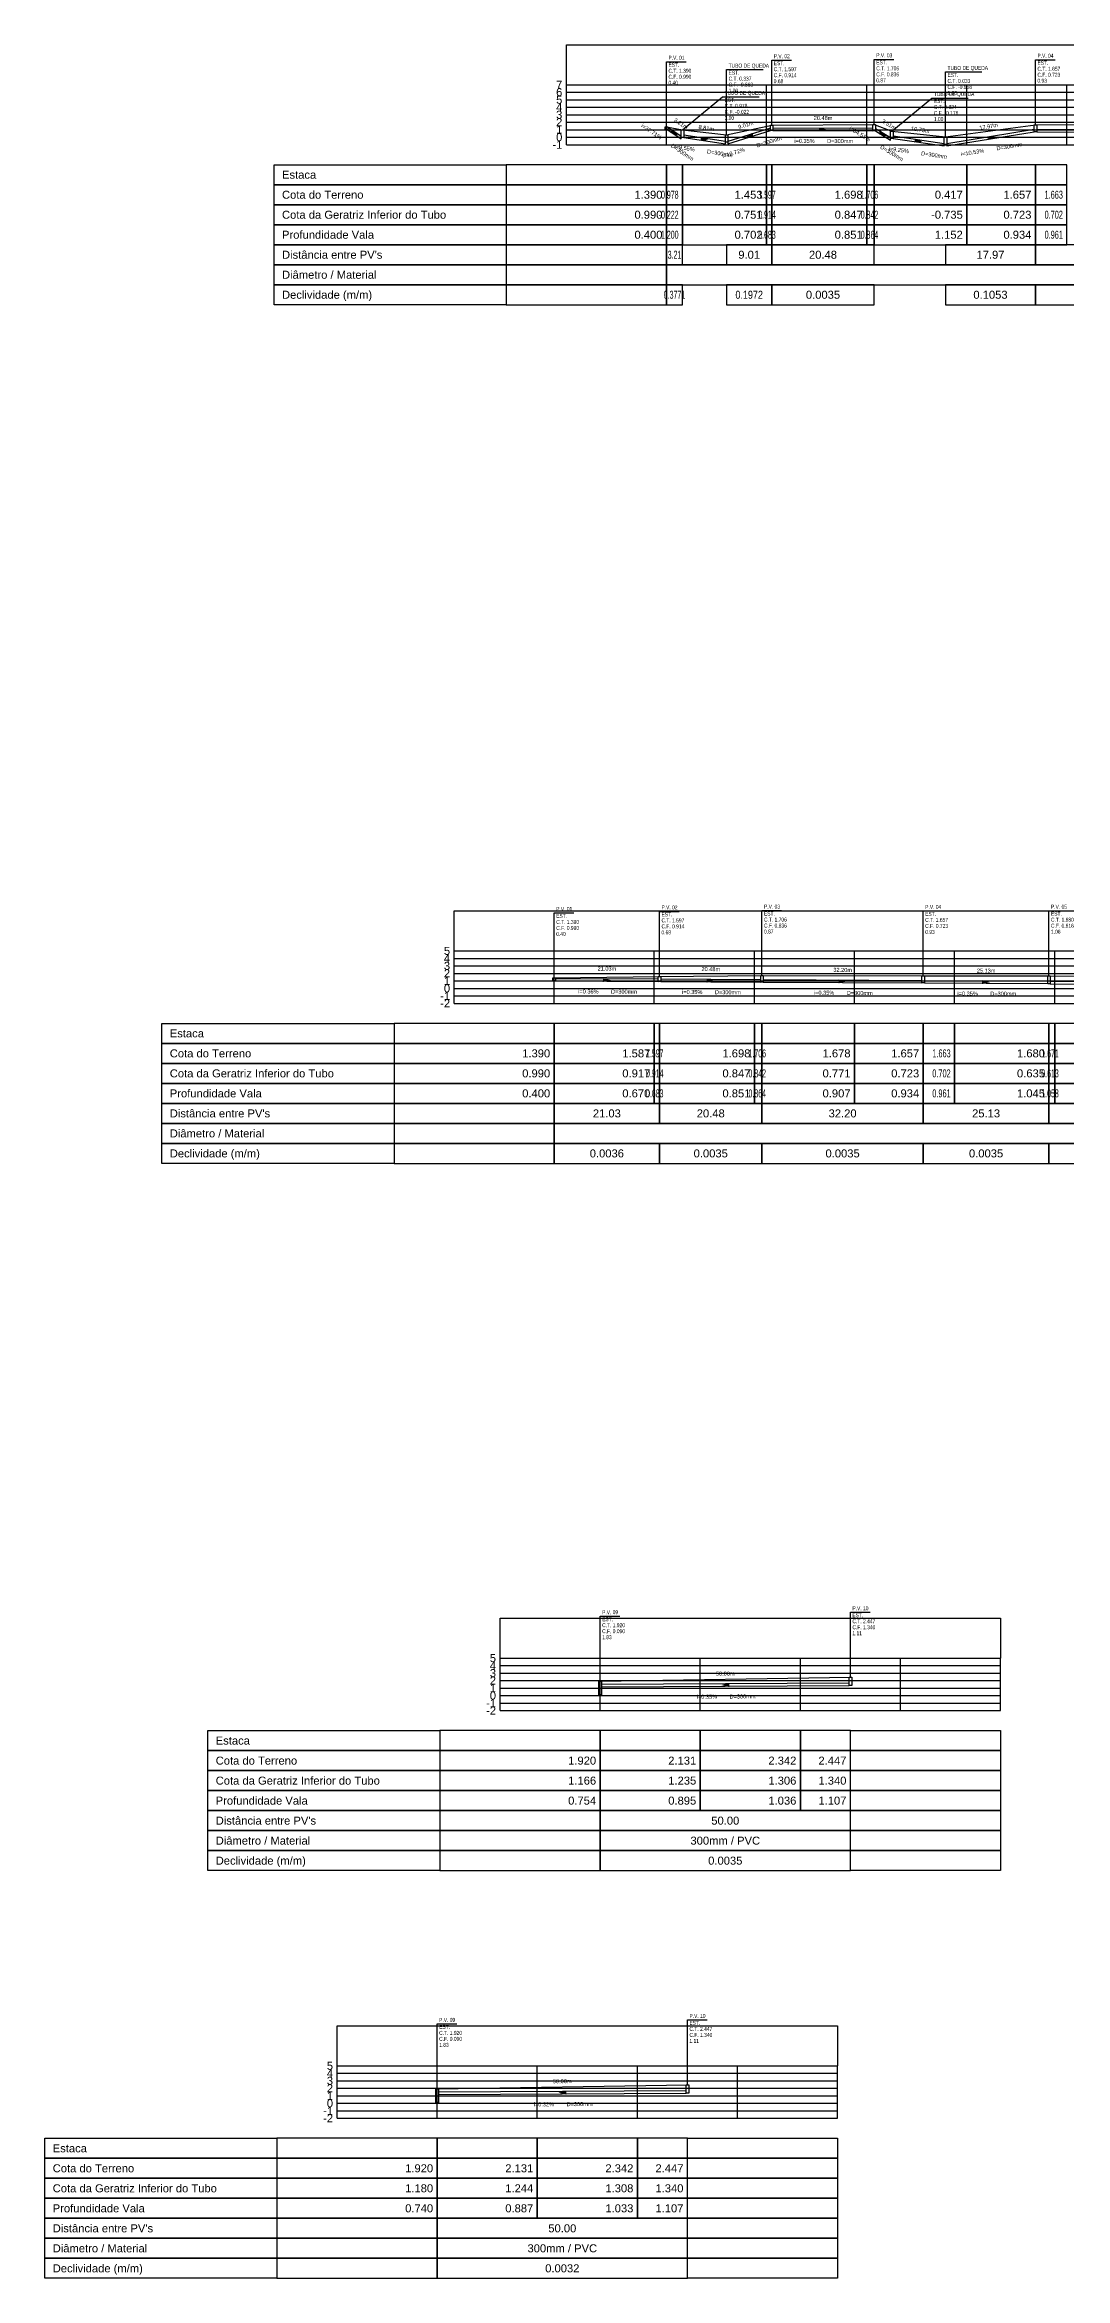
# Model space of a CAD drawing. Extents: x -160 to 364724, y -100 to 7353297.
# Drawn here: x 360104 to 360307.9, y 7351086.1 to 7351532.7 of the extents above; entities that cross this region are included whole.
import ezdxf
from ezdxf.enums import TextEntityAlignment as Align

# ---------------------------------------------------------------- set-up
doc = ezdxf.new("R2010")
doc.units = 0
doc.header["$LTSCALE"] = 5
for name, color, linetype in [('PS_IND_COMPRIMENTO', 7, 'Continuous'), ('PS_IND_DIAMETRO', 7, 'Continuous'), ('PS_IND_FLUXO', 3, 'Continuous'), ('PS_IND_INCLINACAO', 7, 'Continuous'), ('PS_PERFIL_CAIXAS', 7, 'Continuous'), ('PS_PERFIL_COTA_LIN', 7, 'Continuous'), ('PS_PERFIL_COTA_TXT', 5, 'Continuous'), ('PS_PERFIL_GRADE', 8, 'Continuous'), ('PS_PERFIL_TERRENO', 3, 'Continuous'), ('PS_PERFIL_TUBO', 7, 'Continuous'), ('PS_PONTOS_IDENTIFICACAO_LIN', 7, 'Continuous'), ('PS_PONTOS_IDENTIFICACAO_TXT', 7, 'Continuous')]:
    doc.layers.add(name, color=color, linetype=linetype)
doc.styles.get("Standard").update_dxf_attribs({"font": 'arial.ttf'})

# ---------------------------------------------------------------- blocks, each defined once
blk = doc.blocks.new('*U255')
at = {"layer": 'PS_PERFIL_GRADE', "linetype": 'Continuous'}
for p, q in [((0, 0), (0, 12)), ((0, 12), (340, 12)), ((0, 10.5), (340, 10.5)), ((0, 9), (340, 9)), ((20, 0), (20, 12)), ((40, 0), (40, 12)), ((60, 0), (60, 12)), ((80, 0), (80, 12)), ((100, 0), (100, 12)), ((120, 0), (120, 12)), ((140, 0), (140, 12)), ((160, 0), (160, 12)), ((180, 0), (180, 12)), ((200, 0), (200, 12)), ((220, 0), (220, 12)), ((240, 0), (240, 12)), ((260, 0), (260, 12)), ((280, 0), (280, 12)), ((300, 0), (300, 12)), ((320, 0), (320, 12)), ((340, 0), (340, 12)), ((0, 7.5), (340, 7.5)), ((0, 6), (340, 6)), ((0, 4.5), (340, 4.5)), ((0, 3), (340, 3)), ((0, 1.5), (340, 1.5)), ((0, 0), (340, 0))]:
    blk.add_line(p, q, dxfattribs=at)
blk.add_lwpolyline([(0, 12), (0, 20), (340, 20), (340, 12)], dxfattribs=at)
at = {"layer": 'PS_PERFIL_GRADE'}
for s, p in [('5', (-0.8, 9)), ('7', (-0.8, 12)), ('6', (-0.8, 10.5)), ('4', (-0.8, 7.5)), ('3', (-0.8, 6)), ('2', (-0.8, 4.5)), ('-1', (-0.8, 0)), ('0', (-0.8, 1.5)), ('1', (-0.8, 3))]:
    blk.add_text(s, height=1.6, dxfattribs=at).set_placement(p, align=Align.MIDDLE_RIGHT)
blk = doc.blocks.new('*U256')
at = {"layer": 'PS_PERFIL_GRADE', "linetype": 'Continuous'}
for p, q in [((0, 0), (0, 10.5)), ((0, 10.5), (760, 10.5)), ((0, 9), (760, 9)), ((20, 0), (20, 10.5)), ((40, 0), (40, 10.5)), ((60, 0), (60, 10.5)), ((80, 0), (80, 10.5)), ((100, 0), (100, 10.5)), ((120, 0), (120, 10.5)), ((0, 7.5), (760, 7.5)), ((0, 6), (760, 6)), ((0, 4.5), (760, 4.5)), ((0, 3), (760, 3)), ((0, 1.5), (760, 1.5)), ((0, 0), (760, 0))]:
    blk.add_line(p, q, dxfattribs=at)
blk.add_lwpolyline([(0, 10.5), (0, 18.5), (760, 18.5), (760, 10.5)], dxfattribs=at)
at = {"layer": 'PS_PERFIL_GRADE'}
for s, p in [('4', (-0.8, 9)), ('5', (-0.8, 10.5)), ('3', (-0.8, 7.5)), ('2', (-0.8, 6)), ('1', (-0.8, 4.5)), ('-1', (-0.8, 1.5)), ('-2', (-0.8, 0)), ('0', (-0.8, 3))]:
    blk.add_text(s, height=1.6, dxfattribs=at).set_placement(p, align=Align.MIDDLE_RIGHT)
blk = doc.blocks.new('*U257')
at = {"layer": 'PS_PERFIL_GRADE', "linetype": 'Continuous'}
for p, q in [((0, 0), (0, 10.5)), ((0, 10.5), (100, 10.5)), ((0, 9), (100, 9)), ((20, 0), (20, 10.5)), ((40, 0), (40, 10.5)), ((60, 0), (60, 10.5)), ((80, 0), (80, 10.5)), ((100, 0), (100, 10.5)), ((0, 7.5), (100, 7.5)), ((0, 6), (100, 6)), ((0, 4.5), (100, 4.5)), ((0, 3), (100, 3)), ((0, 1.5), (100, 1.5)), ((0, 0), (100, 0))]:
    blk.add_line(p, q, dxfattribs=at)
blk.add_lwpolyline([(0, 10.5), (0, 18.5), (100, 18.5), (100, 10.5)], dxfattribs=at)
at = {"layer": 'PS_PERFIL_GRADE'}
for s, p in [('4', (-0.8, 9)), ('5', (-0.8, 10.5)), ('3', (-0.8, 7.5)), ('2', (-0.8, 6)), ('1', (-0.8, 4.5)), ('-1', (-0.8, 1.5)), ('-2', (-0.8, 0)), ('0', (-0.8, 3))]:
    blk.add_text(s, height=1.6, dxfattribs=at).set_placement(p, align=Align.MIDDLE_RIGHT)
blk = doc.blocks.new('*U258')
at = {"layer": 'PS_PERFIL_GRADE', "linetype": 'Continuous'}
for p, q in [((0, 0), (0, 10.5)), ((0, 10.5), (100, 10.5)), ((0, 9), (100, 9)), ((20, 0), (20, 10.5)), ((40, 0), (40, 10.5)), ((60, 0), (60, 10.5)), ((80, 0), (80, 10.5)), ((100, 0), (100, 10.5)), ((0, 7.5), (100, 7.5)), ((0, 6), (100, 6)), ((0, 4.5), (100, 4.5)), ((0, 3), (100, 3)), ((0, 1.5), (100, 1.5)), ((0, 0), (100, 0))]:
    blk.add_line(p, q, dxfattribs=at)
blk.add_lwpolyline([(0, 10.5), (0, 18.5), (100, 18.5), (100, 10.5)], dxfattribs=at)
at = {"layer": 'PS_PERFIL_GRADE'}
for s, p in [('4', (-0.8, 9)), ('5', (-0.8, 10.5)), ('3', (-0.8, 7.5)), ('2', (-0.8, 6)), ('1', (-0.8, 4.5)), ('-1', (-0.8, 1.5)), ('-2', (-0.8, 0)), ('0', (-0.8, 3))]:
    blk.add_text(s, height=1.6, dxfattribs=at).set_placement(p, align=Align.MIDDLE_RIGHT)

msp = doc.modelspace()

# ---------------------------------------------------------------- linework, layer by layer
at = {"layer": 'PS_IND_FLUXO'}
for points in [[(360229.181, 7351515.446, 0.8, 0, 0), (360230.51, 7351514.555, 0, 0, 0)], [(360245.528, 7351514.702, 0.8, 0, 0), (360244.001, 7351514.224, 0, 0, 0)], [(360258.709, 7351515.746, 0.8, 0, 0), (360260.309, 7351515.737, 0, 0, 0)], [(360270.819, 7351515.183, 0.8, 0, 0), (360272.188, 7351514.356, 0, 0, 0)], [(360235.065, 7351513.881, 0.8, 0, 0), (360236.647, 7351513.641, 0, 0, 0)], [(360277.831, 7351513.532, 0.8, 0, 0), (360279.415, 7351513.302, 0, 0, 0)], [(360293.759, 7351514.219, 0.8, 0, 0), (360292.18, 7351513.962, 0, 0, 0)], [(360215.53, 7351345.676, 0.8, 0, 0), (360217.13, 7351345.667, 0, 0, 0)], [(360236.285, 7351345.565, 0.8, 0, 0), (360237.885, 7351345.557, 0, 0, 0)], [(360262.626, 7351345.418, 0.8, 0, 0), (360264.226, 7351345.409, 0, 0, 0)], [(360291.293, 7351345.267, 0.8, 0, 0), (360292.893, 7351345.258, 0, 0, 0)], [(360240.791, 7351204.722, 0.8, 0, 0), (360239.191, 7351204.713, 0, 0, 0)], [(360208.232, 7351123.22, 0.8, 0, 0), (360206.632, 7351123.212, 0, 0, 0)]]:
    msp.add_lwpolyline(points, format="xyseb", dxfattribs=at)
at = {"layer": 'PS_PERFIL_CAIXAS', "linetype": 'Continuous'}
for points in [[(360227.988, 7351516.285), (360228.488, 7351516.285), (360228.488, 7351515.685), (360227.988, 7351515.685)], [(360231.203, 7351515.667), (360231.703, 7351515.667), (360231.703, 7351514.167), (360231.203, 7351514.167)], [(360249.019, 7351516.595), (360249.519, 7351516.595), (360249.519, 7351515.571), (360249.019, 7351515.571)], [(360269.498, 7351516.759), (360269.998, 7351516.759), (360269.998, 7351515.454), (360269.498, 7351515.454)], [(360273.009, 7351515.436), (360273.509, 7351515.436), (360273.509, 7351513.936), (360273.009, 7351513.936)], [(360301.702, 7351516.685), (360302.202, 7351516.685), (360302.202, 7351515.285), (360301.702, 7351515.285)], [(360240.01, 7351514.705), (360240.51, 7351514.705), (360240.51, 7351513.205), (360240.01, 7351513.205)], [(360283.737, 7351514.248), (360284.237, 7351514.248), (360284.237, 7351512.748), (360283.737, 7351512.748)], [(360205.565, 7351346.104), (360206.065, 7351346.104), (360206.065, 7351345.504), (360205.565, 7351345.504)], [(360226.595, 7351346.414), (360227.095, 7351346.414), (360227.095, 7351345.39), (360226.595, 7351345.39)], [(360247.074, 7351346.578), (360247.574, 7351346.578), (360247.574, 7351345.273), (360247.074, 7351345.273)], [(360279.278, 7351346.504), (360279.778, 7351346.504), (360279.778, 7351345.104), (360279.278, 7351345.104)], [(360304.407, 7351346.539), (360304.907, 7351346.539), (360304.907, 7351344.943), (360304.407, 7351344.943)], [(360214.741, 7351205.493), (360215.241, 7351205.493), (360215.241, 7351202.748), (360214.741, 7351202.748)], [(360264.741, 7351206.284), (360265.241, 7351206.284), (360265.241, 7351204.623), (360264.741, 7351204.623)], [(360182.182, 7351123.981), (360182.682, 7351123.981), (360182.682, 7351121.236), (360182.182, 7351121.236)], [(360232.182, 7351124.772), (360232.682, 7351124.772), (360232.682, 7351123.111), (360232.182, 7351123.111)]]:
    msp.add_lwpolyline(points, close=True, dxfattribs=at)
at = {"layer": 'PS_PERFIL_COTA_LIN', "linetype": 'Continuous'}
for points in [[(360196.238, 7351508.7), (360196.238, 7351504.7), (360149.838, 7351504.7), (360149.838, 7351508.7)], [(360196.238, 7351508.7), (360196.238, 7351504.7), (360228.238, 7351504.7), (360228.238, 7351508.7)], [(360228.238, 7351508.7), (360228.238, 7351504.7), (360231.453, 7351504.7), (360231.453, 7351508.7)], [(360231.453, 7351508.7), (360231.453, 7351504.7), (360248.238, 7351504.7), (360248.238, 7351508.7)], [(360248.238, 7351508.7), (360248.238, 7351504.7), (360249.269, 7351504.7), (360249.269, 7351508.7)], [(360249.269, 7351508.7), (360249.269, 7351504.7), (360268.238, 7351504.7), (360268.238, 7351508.7)], [(360268.238, 7351508.7), (360268.238, 7351504.7), (360269.748, 7351504.7), (360269.748, 7351508.7)], [(360269.748, 7351508.7), (360269.748, 7351504.7), (360288.238, 7351504.7), (360288.238, 7351508.7)], [(360288.238, 7351508.7), (360288.238, 7351504.7), (360301.952, 7351504.7), (360301.952, 7351508.7)], [(360301.952, 7351508.7), (360301.952, 7351504.7), (360308.238, 7351504.7), (360308.238, 7351508.7)], [(360196.238, 7351504.7), (360196.238, 7351500.7), (360149.838, 7351500.7), (360149.838, 7351504.7)], [(360196.238, 7351504.7), (360196.238, 7351500.7), (360228.238, 7351500.7), (360228.238, 7351504.7)], [(360228.238, 7351504.7), (360228.238, 7351500.7), (360231.453, 7351500.7), (360231.453, 7351504.7)], [(360231.453, 7351504.7), (360231.453, 7351500.7), (360248.238, 7351500.7), (360248.238, 7351504.7)], [(360248.238, 7351504.7), (360248.238, 7351500.7), (360249.269, 7351500.7), (360249.269, 7351504.7)], [(360249.269, 7351504.7), (360249.269, 7351500.7), (360268.238, 7351500.7), (360268.238, 7351504.7)], [(360268.238, 7351504.7), (360268.238, 7351500.7), (360269.748, 7351500.7), (360269.748, 7351504.7)], [(360269.748, 7351504.7), (360269.748, 7351500.7), (360288.238, 7351500.7), (360288.238, 7351504.7)], [(360288.238, 7351504.7), (360288.238, 7351500.7), (360301.952, 7351500.7), (360301.952, 7351504.7)], [(360301.952, 7351504.7), (360301.952, 7351500.7), (360308.238, 7351500.7), (360308.238, 7351504.7)], [(360196.238, 7351500.7), (360196.238, 7351496.7), (360149.838, 7351496.7), (360149.838, 7351500.7)], [(360196.238, 7351500.7), (360196.238, 7351496.7), (360228.238, 7351496.7), (360228.238, 7351500.7)], [(360228.238, 7351500.7), (360228.238, 7351496.7), (360231.453, 7351496.7), (360231.453, 7351500.7)], [(360231.453, 7351500.7), (360231.453, 7351496.7), (360248.238, 7351496.7), (360248.238, 7351500.7)], [(360248.238, 7351500.7), (360248.238, 7351496.7), (360249.269, 7351496.7), (360249.269, 7351500.7)], [(360249.269, 7351500.7), (360249.269, 7351496.7), (360268.238, 7351496.7), (360268.238, 7351500.7)], [(360268.238, 7351500.7), (360268.238, 7351496.7), (360269.748, 7351496.7), (360269.748, 7351500.7)], [(360269.748, 7351500.7), (360269.748, 7351496.7), (360288.238, 7351496.7), (360288.238, 7351500.7)], [(360288.238, 7351500.7), (360288.238, 7351496.7), (360301.952, 7351496.7), (360301.952, 7351500.7)], [(360301.952, 7351500.7), (360301.952, 7351496.7), (360308.238, 7351496.7), (360308.238, 7351500.7)], [(360196.238, 7351496.7), (360196.238, 7351492.7), (360149.838, 7351492.7), (360149.838, 7351496.7)], [(360196.238, 7351492.7), (360196.238, 7351488.7), (360149.838, 7351488.7), (360149.838, 7351492.7)], [(360196.238, 7351496.7), (360196.238, 7351492.7), (360228.238, 7351492.7), (360228.238, 7351496.7)], [(360196.238, 7351492.7), (360196.238, 7351488.7), (360228.238, 7351488.7), (360228.238, 7351492.7)], [(360228.238, 7351496.7), (360228.238, 7351492.7), (360231.453, 7351492.7), (360231.453, 7351496.7)], [(360228.238, 7351492.7), (360228.238, 7351488.7), (360231.453, 7351488.7), (360231.453, 7351492.7)], [(360231.453, 7351496.7), (360231.453, 7351492.7), (360248.238, 7351492.7), (360248.238, 7351496.7)], [(360240.26, 7351492.7), (360240.26, 7351488.7), (360249.269, 7351488.7), (360249.269, 7351492.7)], [(360248.238, 7351496.7), (360248.238, 7351492.7), (360249.269, 7351492.7), (360249.269, 7351496.7)], [(360249.269, 7351496.7), (360249.269, 7351492.7), (360268.238, 7351492.7), (360268.238, 7351496.7)], [(360249.269, 7351492.7), (360249.269, 7351488.7), (360269.748, 7351488.7), (360269.748, 7351492.7)], [(360268.238, 7351496.7), (360268.238, 7351492.7), (360269.748, 7351492.7), (360269.748, 7351496.7)], [(360269.748, 7351496.7), (360269.748, 7351492.7), (360288.238, 7351492.7), (360288.238, 7351496.7)], [(360283.987, 7351492.7), (360283.987, 7351488.7), (360301.952, 7351488.7), (360301.952, 7351492.7)], [(360288.238, 7351496.7), (360288.238, 7351492.7), (360301.952, 7351492.7), (360301.952, 7351496.7)], [(360301.952, 7351496.7), (360301.952, 7351492.7), (360308.238, 7351492.7), (360308.238, 7351496.7)], [(360301.952, 7351492.7), (360301.952, 7351488.7), (360327.081, 7351488.7), (360327.081, 7351492.7)], [(360196.238, 7351488.7), (360196.238, 7351484.7), (360149.838, 7351484.7), (360149.838, 7351488.7)], [(360196.238, 7351488.7), (360196.238, 7351484.7), (360228.238, 7351484.7), (360228.238, 7351488.7)], [(360228.238, 7351488.7), (360228.238, 7351484.7), (360526.058, 7351484.7), (360526.058, 7351488.7)], [(360196.238, 7351484.7), (360196.238, 7351480.7), (360149.838, 7351480.7), (360149.838, 7351484.7)], [(360196.238, 7351484.7), (360196.238, 7351480.7), (360228.238, 7351480.7), (360228.238, 7351484.7)], [(360228.238, 7351484.7), (360228.238, 7351480.7), (360231.453, 7351480.7), (360231.453, 7351484.7)], [(360240.26, 7351484.7), (360240.26, 7351480.7), (360249.269, 7351480.7), (360249.269, 7351484.7)], [(360249.269, 7351484.7), (360249.269, 7351480.7), (360269.748, 7351480.7), (360269.748, 7351484.7)], [(360283.987, 7351484.7), (360283.987, 7351480.7), (360301.952, 7351480.7), (360301.952, 7351484.7)], [(360301.952, 7351484.7), (360301.952, 7351480.7), (360327.081, 7351480.7), (360327.081, 7351484.7)], [(360173.815, 7351337.019), (360173.815, 7351333.019), (360127.415, 7351333.019), (360127.415, 7351337.019)], [(360173.815, 7351337.019), (360173.815, 7351333.019), (360205.815, 7351333.019), (360205.815, 7351337.019)], [(360205.815, 7351337.019), (360205.815, 7351333.019), (360225.815, 7351333.019), (360225.815, 7351337.019)], [(360225.815, 7351337.019), (360225.815, 7351333.019), (360226.845, 7351333.019), (360226.845, 7351337.019)], [(360226.845, 7351337.019), (360226.845, 7351333.019), (360245.815, 7351333.019), (360245.815, 7351337.019)], [(360245.815, 7351337.019), (360245.815, 7351333.019), (360247.324, 7351333.019), (360247.324, 7351337.019)], [(360247.324, 7351337.019), (360247.324, 7351333.019), (360265.815, 7351333.019), (360265.815, 7351337.019)], [(360265.815, 7351337.019), (360265.815, 7351333.019), (360279.528, 7351333.019), (360279.528, 7351337.019)], [(360279.528, 7351337.019), (360279.528, 7351333.019), (360285.815, 7351333.019), (360285.815, 7351337.019)], [(360285.815, 7351337.019), (360285.815, 7351333.019), (360304.657, 7351333.019), (360304.657, 7351337.019)], [(360304.657, 7351337.019), (360304.657, 7351333.019), (360305.815, 7351333.019), (360305.815, 7351337.019)], [(360305.815, 7351337.019), (360305.815, 7351333.019), (360325.815, 7351333.019), (360325.815, 7351337.019)], [(360173.815, 7351333.019), (360173.815, 7351329.019), (360127.415, 7351329.019), (360127.415, 7351333.019)], [(360173.815, 7351333.019), (360173.815, 7351329.019), (360205.815, 7351329.019), (360205.815, 7351333.019)], [(360205.815, 7351333.019), (360205.815, 7351329.019), (360225.815, 7351329.019), (360225.815, 7351333.019)], [(360225.815, 7351333.019), (360225.815, 7351329.019), (360226.845, 7351329.019), (360226.845, 7351333.019)], [(360226.845, 7351333.019), (360226.845, 7351329.019), (360245.815, 7351329.019), (360245.815, 7351333.019)], [(360245.815, 7351333.019), (360245.815, 7351329.019), (360247.324, 7351329.019), (360247.324, 7351333.019)], [(360247.324, 7351333.019), (360247.324, 7351329.019), (360265.815, 7351329.019), (360265.815, 7351333.019)], [(360265.815, 7351333.019), (360265.815, 7351329.019), (360279.528, 7351329.019), (360279.528, 7351333.019)], [(360279.528, 7351333.019), (360279.528, 7351329.019), (360285.815, 7351329.019), (360285.815, 7351333.019)], [(360285.815, 7351333.019), (360285.815, 7351329.019), (360304.657, 7351329.019), (360304.657, 7351333.019)], [(360304.657, 7351333.019), (360304.657, 7351329.019), (360305.815, 7351329.019), (360305.815, 7351333.019)], [(360305.815, 7351333.019), (360305.815, 7351329.019), (360325.815, 7351329.019), (360325.815, 7351333.019)], [(360173.815, 7351329.019), (360173.815, 7351325.019), (360127.415, 7351325.019), (360127.415, 7351329.019)], [(360173.815, 7351329.019), (360173.815, 7351325.019), (360205.815, 7351325.019), (360205.815, 7351329.019)], [(360205.815, 7351329.019), (360205.815, 7351325.019), (360225.815, 7351325.019), (360225.815, 7351329.019)], [(360225.815, 7351329.019), (360225.815, 7351325.019), (360226.845, 7351325.019), (360226.845, 7351329.019)], [(360226.845, 7351329.019), (360226.845, 7351325.019), (360245.815, 7351325.019), (360245.815, 7351329.019)], [(360245.815, 7351329.019), (360245.815, 7351325.019), (360247.324, 7351325.019), (360247.324, 7351329.019)], [(360247.324, 7351329.019), (360247.324, 7351325.019), (360265.815, 7351325.019), (360265.815, 7351329.019)], [(360265.815, 7351329.019), (360265.815, 7351325.019), (360279.528, 7351325.019), (360279.528, 7351329.019)], [(360279.528, 7351329.019), (360279.528, 7351325.019), (360285.815, 7351325.019), (360285.815, 7351329.019)], [(360285.815, 7351329.019), (360285.815, 7351325.019), (360304.657, 7351325.019), (360304.657, 7351329.019)], [(360304.657, 7351329.019), (360304.657, 7351325.019), (360305.815, 7351325.019), (360305.815, 7351329.019)], [(360305.815, 7351329.019), (360305.815, 7351325.019), (360325.815, 7351325.019), (360325.815, 7351329.019)], [(360173.815, 7351325.019), (360173.815, 7351321.019), (360127.415, 7351321.019), (360127.415, 7351325.019)], [(360173.815, 7351325.019), (360173.815, 7351321.019), (360205.815, 7351321.019), (360205.815, 7351325.019)], [(360205.815, 7351325.019), (360205.815, 7351321.019), (360225.815, 7351321.019), (360225.815, 7351325.019)], [(360225.815, 7351325.019), (360225.815, 7351321.019), (360226.845, 7351321.019), (360226.845, 7351325.019)], [(360226.845, 7351325.019), (360226.845, 7351321.019), (360245.815, 7351321.019), (360245.815, 7351325.019)], [(360245.815, 7351325.019), (360245.815, 7351321.019), (360247.324, 7351321.019), (360247.324, 7351325.019)], [(360247.324, 7351325.019), (360247.324, 7351321.019), (360265.815, 7351321.019), (360265.815, 7351325.019)], [(360265.815, 7351325.019), (360265.815, 7351321.019), (360279.528, 7351321.019), (360279.528, 7351325.019)], [(360279.528, 7351325.019), (360279.528, 7351321.019), (360285.815, 7351321.019), (360285.815, 7351325.019)], [(360285.815, 7351325.019), (360285.815, 7351321.019), (360304.657, 7351321.019), (360304.657, 7351325.019)], [(360304.657, 7351325.019), (360304.657, 7351321.019), (360305.815, 7351321.019), (360305.815, 7351325.019)], [(360305.815, 7351325.019), (360305.815, 7351321.019), (360325.815, 7351321.019), (360325.815, 7351325.019)], [(360173.815, 7351321.019), (360173.815, 7351317.019), (360127.415, 7351317.019), (360127.415, 7351321.019)], [(360173.815, 7351321.019), (360173.815, 7351317.019), (360205.815, 7351317.019), (360205.815, 7351321.019)], [(360205.815, 7351321.019), (360205.815, 7351317.019), (360226.845, 7351317.019), (360226.845, 7351321.019)], [(360226.845, 7351321.019), (360226.845, 7351317.019), (360247.324, 7351317.019), (360247.324, 7351321.019)], [(360247.324, 7351321.019), (360247.324, 7351317.019), (360279.528, 7351317.019), (360279.528, 7351321.019)], [(360279.528, 7351321.019), (360279.528, 7351317.019), (360304.657, 7351317.019), (360304.657, 7351321.019)], [(360304.657, 7351321.019), (360304.657, 7351317.019), (360325.814, 7351317.019), (360325.814, 7351321.019)], [(360173.815, 7351317.019), (360173.815, 7351313.019), (360127.415, 7351313.019), (360127.415, 7351317.019)], [(360173.815, 7351317.019), (360173.815, 7351313.019), (360205.815, 7351313.019), (360205.815, 7351317.019)], [(360205.815, 7351317.019), (360205.815, 7351313.019), (360920.823, 7351313.019), (360920.823, 7351317.019)], [(360173.815, 7351313.019), (360173.815, 7351309.019), (360127.415, 7351309.019), (360127.415, 7351313.019)], [(360173.815, 7351313.019), (360173.815, 7351309.019), (360205.815, 7351309.019), (360205.815, 7351313.019)], [(360205.815, 7351313.019), (360205.815, 7351309.019), (360226.845, 7351309.019), (360226.845, 7351313.019)], [(360226.845, 7351313.019), (360226.845, 7351309.019), (360247.324, 7351309.019), (360247.324, 7351313.019)], [(360247.324, 7351313.019), (360247.324, 7351309.019), (360279.528, 7351309.019), (360279.528, 7351313.019)], [(360279.528, 7351313.019), (360279.528, 7351309.019), (360304.657, 7351309.019), (360304.657, 7351313.019)], [(360304.657, 7351313.019), (360304.657, 7351309.019), (360325.814, 7351309.019), (360325.814, 7351313.019)], [(360182.991, 7351195.613), (360182.991, 7351191.613), (360136.591, 7351191.613), (360136.591, 7351195.613)], [(360182.991, 7351195.613), (360182.991, 7351191.613), (360214.991, 7351191.613), (360214.991, 7351195.613)], [(360214.991, 7351195.613), (360214.991, 7351191.613), (360234.991, 7351191.613), (360234.991, 7351195.613)], [(360234.991, 7351195.613), (360234.991, 7351191.613), (360254.991, 7351191.613), (360254.991, 7351195.613)], [(360254.991, 7351195.613), (360254.991, 7351191.613), (360264.991, 7351191.613), (360264.991, 7351195.613)], [(360294.991, 7351195.613), (360294.991, 7351191.613), (360264.991, 7351191.613), (360264.991, 7351195.613)], [(360182.991, 7351191.613), (360182.991, 7351187.613), (360136.591, 7351187.613), (360136.591, 7351191.613)], [(360182.991, 7351191.613), (360182.991, 7351187.613), (360214.991, 7351187.613), (360214.991, 7351191.613)], [(360214.991, 7351191.613), (360214.991, 7351187.613), (360234.991, 7351187.613), (360234.991, 7351191.613)], [(360234.991, 7351191.613), (360234.991, 7351187.613), (360254.991, 7351187.613), (360254.991, 7351191.613)], [(360254.991, 7351191.613), (360254.991, 7351187.613), (360264.991, 7351187.613), (360264.991, 7351191.613)], [(360294.991, 7351191.613), (360294.991, 7351187.613), (360264.991, 7351187.613), (360264.991, 7351191.613)], [(360182.991, 7351187.613), (360182.991, 7351183.613), (360136.591, 7351183.613), (360136.591, 7351187.613)], [(360182.991, 7351187.613), (360182.991, 7351183.613), (360214.991, 7351183.613), (360214.991, 7351187.613)], [(360214.991, 7351187.613), (360214.991, 7351183.613), (360234.991, 7351183.613), (360234.991, 7351187.613)], [(360234.991, 7351187.613), (360234.991, 7351183.613), (360254.991, 7351183.613), (360254.991, 7351187.613)], [(360254.991, 7351187.613), (360254.991, 7351183.613), (360264.991, 7351183.613), (360264.991, 7351187.613)], [(360294.991, 7351187.613), (360294.991, 7351183.613), (360264.991, 7351183.613), (360264.991, 7351187.613)], [(360182.991, 7351183.613), (360182.991, 7351179.613), (360136.591, 7351179.613), (360136.591, 7351183.613)], [(360182.991, 7351183.613), (360182.991, 7351179.613), (360214.991, 7351179.613), (360214.991, 7351183.613)], [(360214.991, 7351183.613), (360214.991, 7351179.613), (360234.991, 7351179.613), (360234.991, 7351183.613)], [(360234.991, 7351183.613), (360234.991, 7351179.613), (360254.991, 7351179.613), (360254.991, 7351183.613)], [(360254.991, 7351183.613), (360254.991, 7351179.613), (360264.991, 7351179.613), (360264.991, 7351183.613)], [(360294.991, 7351183.613), (360294.991, 7351179.613), (360264.991, 7351179.613), (360264.991, 7351183.613)], [(360182.991, 7351179.613), (360182.991, 7351175.613), (360136.591, 7351175.613), (360136.591, 7351179.613)], [(360182.991, 7351175.613), (360182.991, 7351171.613), (360136.591, 7351171.613), (360136.591, 7351175.613)], [(360182.991, 7351179.613), (360182.991, 7351175.613), (360214.991, 7351175.613), (360214.991, 7351179.613)], [(360182.991, 7351175.613), (360182.991, 7351171.613), (360214.991, 7351171.613), (360214.991, 7351175.613)], [(360214.991, 7351179.613), (360214.991, 7351175.613), (360264.991, 7351175.613), (360264.991, 7351179.613)], [(360214.991, 7351175.613), (360214.991, 7351171.613), (360264.991, 7351171.613), (360264.991, 7351175.613)], [(360294.991, 7351179.613), (360294.991, 7351175.613), (360264.991, 7351175.613), (360264.991, 7351179.613)], [(360294.991, 7351175.613), (360294.991, 7351171.613), (360264.991, 7351171.613), (360264.991, 7351175.613)], [(360182.991, 7351171.613), (360182.991, 7351167.613), (360136.591, 7351167.613), (360136.591, 7351171.613)], [(360182.991, 7351171.613), (360182.991, 7351167.613), (360214.991, 7351167.613), (360214.991, 7351171.613)], [(360214.991, 7351171.613), (360214.991, 7351167.613), (360264.991, 7351167.613), (360264.991, 7351171.613)], [(360294.991, 7351171.613), (360294.991, 7351167.613), (360264.991, 7351167.613), (360264.991, 7351171.613)], [(360150.432, 7351114.101), (360150.432, 7351110.101), (360104.032, 7351110.101), (360104.032, 7351114.101)], [(360150.432, 7351114.101), (360150.432, 7351110.101), (360182.432, 7351110.101), (360182.432, 7351114.101)], [(360182.432, 7351114.101), (360182.432, 7351110.101), (360202.432, 7351110.101), (360202.432, 7351114.101)], [(360202.432, 7351114.101), (360202.432, 7351110.101), (360222.432, 7351110.101), (360222.432, 7351114.101)], [(360222.432, 7351114.101), (360222.432, 7351110.101), (360232.432, 7351110.101), (360232.432, 7351114.101)], [(360262.432, 7351114.101), (360262.432, 7351110.101), (360232.432, 7351110.101), (360232.432, 7351114.101)], [(360150.432, 7351110.101), (360150.432, 7351106.101), (360104.032, 7351106.101), (360104.032, 7351110.101)], [(360150.432, 7351110.101), (360150.432, 7351106.101), (360182.432, 7351106.101), (360182.432, 7351110.101)], [(360182.432, 7351110.101), (360182.432, 7351106.101), (360202.432, 7351106.101), (360202.432, 7351110.101)], [(360202.432, 7351110.101), (360202.432, 7351106.101), (360222.432, 7351106.101), (360222.432, 7351110.101)], [(360222.432, 7351110.101), (360222.432, 7351106.101), (360232.432, 7351106.101), (360232.432, 7351110.101)], [(360262.432, 7351110.101), (360262.432, 7351106.101), (360232.432, 7351106.101), (360232.432, 7351110.101)], [(360150.432, 7351106.101), (360150.432, 7351102.101), (360104.032, 7351102.101), (360104.032, 7351106.101)], [(360150.432, 7351106.101), (360150.432, 7351102.101), (360182.432, 7351102.101), (360182.432, 7351106.101)], [(360182.432, 7351106.101), (360182.432, 7351102.101), (360202.432, 7351102.101), (360202.432, 7351106.101)], [(360202.432, 7351106.101), (360202.432, 7351102.101), (360222.432, 7351102.101), (360222.432, 7351106.101)], [(360222.432, 7351106.101), (360222.432, 7351102.101), (360232.432, 7351102.101), (360232.432, 7351106.101)], [(360262.432, 7351106.101), (360262.432, 7351102.101), (360232.432, 7351102.101), (360232.432, 7351106.101)], [(360150.432, 7351102.101), (360150.432, 7351098.101), (360104.032, 7351098.101), (360104.032, 7351102.101)], [(360150.432, 7351102.101), (360150.432, 7351098.101), (360182.432, 7351098.101), (360182.432, 7351102.101)], [(360182.432, 7351102.101), (360182.432, 7351098.101), (360202.432, 7351098.101), (360202.432, 7351102.101)], [(360202.432, 7351102.101), (360202.432, 7351098.101), (360222.432, 7351098.101), (360222.432, 7351102.101)], [(360222.432, 7351102.101), (360222.432, 7351098.101), (360232.432, 7351098.101), (360232.432, 7351102.101)], [(360262.432, 7351102.101), (360262.432, 7351098.101), (360232.432, 7351098.101), (360232.432, 7351102.101)], [(360150.432, 7351098.101), (360150.432, 7351094.101), (360104.032, 7351094.101), (360104.032, 7351098.101)], [(360150.432, 7351098.101), (360150.432, 7351094.101), (360182.432, 7351094.101), (360182.432, 7351098.101)], [(360182.432, 7351098.101), (360182.432, 7351094.101), (360232.432, 7351094.101), (360232.432, 7351098.101)], [(360262.432, 7351098.101), (360262.432, 7351094.101), (360232.432, 7351094.101), (360232.432, 7351098.101)], [(360150.432, 7351094.101), (360150.432, 7351090.101), (360104.032, 7351090.101), (360104.032, 7351094.101)], [(360150.432, 7351094.101), (360150.432, 7351090.101), (360182.432, 7351090.101), (360182.432, 7351094.101)], [(360182.432, 7351094.101), (360182.432, 7351090.101), (360232.432, 7351090.101), (360232.432, 7351094.101)], [(360262.432, 7351094.101), (360262.432, 7351090.101), (360232.432, 7351090.101), (360232.432, 7351094.101)], [(360150.432, 7351090.101), (360150.432, 7351086.101), (360104.032, 7351086.101), (360104.032, 7351090.101)], [(360150.432, 7351090.101), (360150.432, 7351086.101), (360182.432, 7351086.101), (360182.432, 7351090.101)], [(360182.432, 7351090.101), (360182.432, 7351086.101), (360232.432, 7351086.101), (360232.432, 7351090.101)], [(360262.432, 7351090.101), (360262.432, 7351086.101), (360232.432, 7351086.101), (360232.432, 7351090.101)]]:
    msp.add_lwpolyline(points, close=True, dxfattribs=at)
for points in [[(360228.238, 7351492.7), (360231.453, 7351492.7)], [(360248.238, 7351492.7), (360249.269, 7351492.7)], [(360268.238, 7351492.7), (360269.748, 7351492.7)], [(360288.238, 7351492.7), (360301.952, 7351492.7)], [(360196.238, 7351488.7), (360228.238, 7351488.7)], [(360228.238, 7351488.7), (360231.453, 7351488.7)], [(360228.238, 7351488.7), (360231.453, 7351488.7)], [(360231.453, 7351488.7), (360248.238, 7351488.7)], [(360248.238, 7351488.7), (360249.269, 7351488.7)], [(360248.238, 7351488.7), (360249.269, 7351488.7)], [(360249.269, 7351488.7), (360268.238, 7351488.7)], [(360268.238, 7351488.7), (360269.748, 7351488.7)], [(360268.238, 7351488.7), (360269.748, 7351488.7)], [(360269.748, 7351488.7), (360288.238, 7351488.7)], [(360288.238, 7351488.7), (360301.952, 7351488.7)], [(360288.238, 7351488.7), (360301.952, 7351488.7)], [(360301.952, 7351488.7), (360308.238, 7351488.7)], [(360196.238, 7351484.7), (360228.238, 7351484.7)], [(360228.238, 7351484.7), (360231.453, 7351484.7)], [(360228.238, 7351484.7), (360231.453, 7351484.7)], [(360231.453, 7351484.7), (360248.238, 7351484.7)], [(360248.238, 7351484.7), (360249.269, 7351484.7)], [(360248.238, 7351484.7), (360249.269, 7351484.7)], [(360249.269, 7351484.7), (360268.238, 7351484.7)], [(360268.238, 7351484.7), (360269.748, 7351484.7)], [(360268.238, 7351484.7), (360269.748, 7351484.7)], [(360269.748, 7351484.7), (360288.238, 7351484.7)], [(360288.238, 7351484.7), (360301.952, 7351484.7)], [(360288.238, 7351484.7), (360301.952, 7351484.7)], [(360301.952, 7351484.7), (360308.238, 7351484.7)], [(360228.238, 7351480.7), (360231.453, 7351480.7)], [(360248.238, 7351480.7), (360249.269, 7351480.7)], [(360268.238, 7351480.7), (360269.748, 7351480.7)], [(360288.238, 7351480.7), (360301.952, 7351480.7)], [(360205.815, 7351321.019), (360225.815, 7351321.019)], [(360225.815, 7351321.019), (360226.845, 7351321.019)], [(360245.815, 7351321.019), (360247.324, 7351321.019)], [(360265.815, 7351321.019), (360279.528, 7351321.019)], [(360285.815, 7351321.019), (360304.657, 7351321.019)], [(360173.815, 7351317.019), (360205.815, 7351317.019)], [(360205.815, 7351317.019), (360225.815, 7351317.019)], [(360205.815, 7351317.019), (360225.815, 7351317.019)], [(360225.815, 7351317.019), (360226.845, 7351317.019)], [(360225.815, 7351317.019), (360226.845, 7351317.019)], [(360226.845, 7351317.019), (360245.815, 7351317.019)], [(360245.815, 7351317.019), (360247.324, 7351317.019)], [(360245.815, 7351317.019), (360247.324, 7351317.019)], [(360247.324, 7351317.019), (360265.815, 7351317.019)], [(360265.815, 7351317.019), (360279.528, 7351317.019)], [(360265.815, 7351317.019), (360279.528, 7351317.019)], [(360279.528, 7351317.019), (360285.815, 7351317.019)], [(360285.815, 7351317.019), (360304.657, 7351317.019)], [(360285.815, 7351317.019), (360304.657, 7351317.019)], [(360304.657, 7351317.019), (360305.815, 7351317.019)], [(360305.815, 7351317.019), (360325.815, 7351317.019)], [(360173.815, 7351313.019), (360205.815, 7351313.019)], [(360205.815, 7351313.019), (360225.815, 7351313.019)], [(360205.815, 7351313.019), (360225.815, 7351313.019)], [(360225.815, 7351313.019), (360226.845, 7351313.019)], [(360225.815, 7351313.019), (360226.845, 7351313.019)], [(360226.845, 7351313.019), (360245.815, 7351313.019)], [(360245.815, 7351313.019), (360247.324, 7351313.019)], [(360245.815, 7351313.019), (360247.324, 7351313.019)], [(360247.324, 7351313.019), (360265.815, 7351313.019)], [(360265.815, 7351313.019), (360279.528, 7351313.019)], [(360265.815, 7351313.019), (360279.528, 7351313.019)], [(360279.528, 7351313.019), (360285.815, 7351313.019)], [(360285.815, 7351313.019), (360304.657, 7351313.019)], [(360285.815, 7351313.019), (360304.657, 7351313.019)], [(360304.657, 7351313.019), (360305.815, 7351313.019)], [(360305.815, 7351313.019), (360325.815, 7351313.019)], [(360205.815, 7351309.019), (360225.815, 7351309.019)], [(360225.815, 7351309.019), (360226.845, 7351309.019)], [(360245.815, 7351309.019), (360247.324, 7351309.019)], [(360265.815, 7351309.019), (360279.528, 7351309.019)], [(360285.815, 7351309.019), (360304.657, 7351309.019)], [(360214.991, 7351179.613), (360234.991, 7351179.613)], [(360214.991, 7351175.613), (360234.991, 7351175.613)], [(360214.991, 7351175.613), (360234.991, 7351175.613)], [(360234.991, 7351179.613), (360254.991, 7351179.613)], [(360234.991, 7351175.613), (360254.991, 7351175.613)], [(360234.991, 7351175.613), (360254.991, 7351175.613)], [(360254.991, 7351179.613), (360264.991, 7351179.613)], [(360254.991, 7351175.613), (360264.991, 7351175.613)], [(360254.991, 7351175.613), (360264.991, 7351175.613)], [(360214.991, 7351171.613), (360234.991, 7351171.613)], [(360214.991, 7351171.613), (360234.991, 7351171.613)], [(360234.991, 7351171.613), (360254.991, 7351171.613)], [(360234.991, 7351171.613), (360254.991, 7351171.613)], [(360254.991, 7351171.613), (360264.991, 7351171.613)], [(360254.991, 7351171.613), (360264.991, 7351171.613)], [(360214.991, 7351167.613), (360234.991, 7351167.613)], [(360234.991, 7351167.613), (360254.991, 7351167.613)], [(360254.991, 7351167.613), (360264.991, 7351167.613)], [(360182.432, 7351098.101), (360202.432, 7351098.101)], [(360202.432, 7351098.101), (360222.432, 7351098.101)], [(360222.432, 7351098.101), (360232.432, 7351098.101)], [(360182.432, 7351094.101), (360202.432, 7351094.101)], [(360182.432, 7351094.101), (360202.432, 7351094.101)], [(360202.432, 7351094.101), (360222.432, 7351094.101)], [(360202.432, 7351094.101), (360222.432, 7351094.101)], [(360222.432, 7351094.101), (360232.432, 7351094.101)], [(360222.432, 7351094.101), (360232.432, 7351094.101)], [(360182.432, 7351090.101), (360202.432, 7351090.101)], [(360182.432, 7351090.101), (360202.432, 7351090.101)], [(360182.432, 7351086.101), (360202.432, 7351086.101)], [(360202.432, 7351090.101), (360222.432, 7351090.101)], [(360202.432, 7351090.101), (360222.432, 7351090.101)], [(360202.432, 7351086.101), (360222.432, 7351086.101)], [(360222.432, 7351090.101), (360232.432, 7351090.101)], [(360222.432, 7351090.101), (360232.432, 7351090.101)], [(360222.432, 7351086.101), (360232.432, 7351086.101)]]:
    msp.add_lwpolyline(points, dxfattribs=at)
at = {"layer": 'PS_PERFIL_TERRENO', "linetype": 'Continuous'}
for points in [[(360228.238, 7351516.285), (360231.453, 7351515.667), (360240.26, 7351514.705), (360249.269, 7351516.595), (360269.748, 7351516.759), (360273.259, 7351515.436), (360283.987, 7351514.248), (360301.952, 7351516.685), (360327.081, 7351516.72), (360348.238, 7351516.465), (360377.083, 7351516.612), (360427.083, 7351516.999), (360471.837, 7351514.356), (360476.058, 7351517.08), (360488.023, 7351516.415), (360526.058, 7351517.87)], [(360205.815, 7351346.104), (360226.845, 7351346.414), (360247.324, 7351346.578), (360279.528, 7351346.504), (360304.657, 7351346.539), (360325.814, 7351346.284), (360354.659, 7351346.431), (360404.659, 7351346.818), (360453.634, 7351346.899), (360503.634, 7351347.689), (360553.58, 7351347.289), (360596.687, 7351347.323), (360646.499, 7351347.214), (360684.947, 7351346.581), (360734.879, 7351346.548), (360834.843, 7351346.944), (360884.841, 7351346.989), (360920.823, 7351347.199)], [(360214.991, 7351205.493), (360264.991, 7351206.284)], [(360182.432, 7351123.981), (360232.432, 7351124.772)]]:
    msp.add_lwpolyline(points, dxfattribs=at)
at = {"layer": 'PS_PERFIL_TUBO', "linetype": 'Continuous'}
for points in [[(360228.488, 7351515.685), (360231.203, 7351513.867), (360231.203, 7351514.317), (360228.488, 7351516.135)], [(360240.51, 7351512.905), (360249.019, 7351515.571), (360249.019, 7351516.021), (360240.51, 7351513.355)], [(360249.519, 7351515.571), (360269.498, 7351515.463), (360269.498, 7351515.913), (360249.519, 7351516.021)], [(360269.998, 7351515.454), (360273.009, 7351513.636), (360273.009, 7351514.086), (360269.998, 7351515.904)], [(360284.237, 7351512.446), (360301.702, 7351515.285), (360301.702, 7351515.735), (360284.237, 7351512.896)], [(360302.202, 7351515.285), (360326.831, 7351515.152), (360326.831, 7351515.602), (360302.202, 7351515.735)], [(360231.703, 7351514.167), (360240.01, 7351512.905), (360240.01, 7351513.355), (360231.703, 7351514.617)], [(360273.509, 7351513.936), (360283.737, 7351512.448), (360283.737, 7351512.898), (360273.509, 7351514.386)], [(360206.065, 7351345.504), (360226.595, 7351345.39), (360226.595, 7351345.84), (360206.065, 7351345.954)], [(360227.095, 7351345.39), (360247.074, 7351345.282), (360247.074, 7351345.732), (360227.095, 7351345.84)], [(360247.574, 7351345.273), (360279.278, 7351345.104), (360279.278, 7351345.554), (360247.574, 7351345.723)], [(360279.778, 7351345.104), (360304.407, 7351344.971), (360304.407, 7351345.421), (360279.778, 7351345.554)], [(360304.907, 7351344.943), (360325.564, 7351344.829), (360325.564, 7351345.279), (360304.907, 7351345.393)], [(360215.241, 7351204.362), (360264.741, 7351204.623), (360264.741, 7351205.073), (360215.241, 7351204.812)], [(360182.682, 7351122.871), (360232.182, 7351123.111), (360232.182, 7351123.561), (360182.682, 7351123.321)]]:
    msp.add_lwpolyline(points, close=True, dxfattribs=at)
at = {"layer": 'PS_PONTOS_IDENTIFICACAO_LIN', "linetype": 'Continuous'}
for points in [[(360228.238, 7351516.285), (360228.238, 7351529.285), (360232.158, 7351529.285)], [(360249.269, 7351516.595), (360249.269, 7351529.595), (360253.189, 7351529.595)], [(360269.748, 7351516.759), (360269.748, 7351529.759), (360273.668, 7351529.759)], [(360301.952, 7351516.685), (360301.952, 7351529.685), (360305.872, 7351529.685)], [(360240.26, 7351514.705), (360240.26, 7351527.705), (360247.54, 7351527.705)], [(360283.987, 7351514.248), (360283.987, 7351527.248), (360291.267, 7351527.248)], [(360231.453, 7351515.667), (360239.453, 7351522.267), (360246.733, 7351522.267)], [(360273.259, 7351515.436), (360281.259, 7351522.036), (360288.539, 7351522.036)], [(360205.815, 7351346.104), (360205.815, 7351359.104), (360209.735, 7351359.104)], [(360226.845, 7351346.414), (360226.845, 7351359.414), (360230.765, 7351359.414)], [(360247.324, 7351346.578), (360247.324, 7351359.578), (360251.244, 7351359.578)], [(360279.528, 7351346.504), (360279.528, 7351359.504), (360283.448, 7351359.504)], [(360304.657, 7351346.539), (360304.657, 7351359.539), (360308.577, 7351359.539)], [(360214.991, 7351205.493), (360214.991, 7351218.493), (360218.911, 7351218.493)], [(360264.991, 7351206.284), (360264.991, 7351219.284), (360268.911, 7351219.284)], [(360182.432, 7351123.981), (360182.432, 7351136.981), (360186.352, 7351136.981)], [(360232.432, 7351124.772), (360232.432, 7351137.772), (360236.352, 7351137.772)]]:
    msp.add_lwpolyline(points, dxfattribs=at)

# ---------------------------------------------------------------- block references
at = {"layer": 'PS_PERFIL_GRADE'}
for name, p in [('*U255', (360208.238, 7351512.7)), ('*U256', (360185.815, 7351341.019)), ('*U257', (360194.991, 7351199.613)), ('*U258', (360162.432, 7351118.101))]:
    msp.add_blockref(name, p, dxfattribs=at)

# ---------------------------------------------------------------- texts
at = {"layer": 'PS_IND_COMPRIMENTO', "width": 0.8}
for s, rotation, p in [('3.21m', 326.185, (360231.125, 7351516.912)), ('8.81m', 351.36141, (360236.202, 7351516.035)), ('9.01m', 17.39279, (360244.077, 7351516.658)), ('20.48m', 359.69027, (360259.521, 7351518.042)), ('3.51m', 328.88166, (360272.692, 7351516.739)), ('10.73m', 351.72196, (360278.954, 7351515.693)), ('17.97m', 9.23111, (360292.6, 7351516.361)), ('21.03m', 359.68186, (360216.343, 7351347.972)), ('20.48m', 359.69027, (360237.097, 7351347.861)), ('32.20m', 359.69449, (360263.438, 7351347.713)), ('25.13m', 359.69188, (360292.105, 7351347.563)), ('50.00m', 0.3021, (360239.979, 7351207.018)), ('50.00m', 0.2778, (360207.42, 7351125.516))]:
    msp.add_text(s, height=0.8, rotation=rotation, dxfattribs=at).set_placement(p, align=Align.MIDDLE_CENTER)
at = {"layer": 'PS_IND_DIAMETRO', "width": 0.8}
for rotation, p in [(326.185, (360231.424, 7351511.175)), (351.36141, (360238.912, 7351510.971)), (17.39279, (360248.735, 7351513.296)), (359.69027, (360262.936, 7351513.423)), (328.88166, (360273.26, 7351511.023)), (351.72196, (360281.696, 7351510.645)), (9.23111, (360296.734, 7351512.372)), (359.68186, (360219.757, 7351343.353)), (359.69027, (360240.512, 7351343.242)), (359.69449, (360266.854, 7351343.095)), (359.69188, (360295.52, 7351342.944)), (0.3021, (360243.443, 7351202.436)), (0.2778, (360210.883, 7351120.933))]:
    msp.add_text('D=300mm', height=0.8, rotation=rotation, dxfattribs=at).set_placement(p, align=Align.MIDDLE_CENTER)
at = {"layer": 'PS_IND_INCLINACAO', "width": 0.8}
for s, rotation, p in [('i=37.71%', 326.185, (360225.242, 7351515.316)), ('i=34.51%', 328.88166, (360266.891, 7351514.868)), ('i=9.55%', 351.36141, (360231.873, 7351512.04)), ('i=19.72%', 17.39279, (360241.635, 7351511.072)), ('i=0.35%', 359.69027, (360255.816, 7351513.462)), ('i=9.25%', 351.72196, (360274.65, 7351511.67)), ('i=10.53%', 9.23111, (360289.39, 7351511.179)), ('i=0.36%', 359.68186, (360212.637, 7351343.392)), ('i=0.35%', 359.69027, (360233.392, 7351343.281)), ('i=0.35%', 359.69449, (360259.734, 7351343.133)), ('i=0.35%', 359.69188, (360288.4, 7351342.982)), ('i=0.35%', 0.3021, (360236.323, 7351202.398)), ('i=0.32%', 0.2778, (360203.763, 7351120.898))]:
    msp.add_text(s, height=0.8, rotation=rotation, dxfattribs=at).set_placement(p, align=Align.MIDDLE_CENTER)
at = {"layer": 'PS_PERFIL_COTA_TXT'}
for s, p in [('Estaca', (360151.438, 7351506.7)), ('Cota do Terreno', (360151.438, 7351502.7)), ('Cota da Geratriz Inferior do Tubo', (360151.438, 7351498.7)), ('Profundidade Vala', (360151.438, 7351494.7)), ("Distância entre PV's", (360151.438, 7351490.7)), ('Diâmetro / Material', (360151.438, 7351486.7)), ('Declividade (m/m)', (360151.438, 7351482.7)), ('Cota do Terreno', (360129.015, 7351331.019)), ('Estaca', (360129.015, 7351335.019)), ('Cota da Geratriz Inferior do Tubo', (360129.015, 7351327.019)), ('Profundidade Vala', (360129.015, 7351323.019)), ("Distância entre PV's", (360129.015, 7351319.019)), ('Diâmetro / Material', (360129.015, 7351315.019)), ('Declividade (m/m)', (360129.015, 7351311.019)), ('Estaca', (360138.191, 7351193.613)), ('Cota do Terreno', (360138.191, 7351189.613)), ('Cota da Geratriz Inferior do Tubo', (360138.191, 7351185.613)), ('Profundidade Vala', (360138.191, 7351181.613)), ("Distância entre PV's", (360138.191, 7351177.613)), ('Diâmetro / Material', (360138.191, 7351173.613)), ('Declividade (m/m)', (360138.191, 7351169.613)), ('Estaca', (360105.632, 7351112.101)), ('Cota do Terreno', (360105.632, 7351108.101)), ('Cota da Geratriz Inferior do Tubo', (360105.632, 7351104.101)), ('Profundidade Vala', (360105.632, 7351100.101)), ("Distância entre PV's", (360105.632, 7351096.101)), ('Diâmetro / Material', (360105.632, 7351092.101)), ('Declividade (m/m)', (360105.632, 7351088.101))]:
    msp.add_text(s, height=1.6, dxfattribs=at).set_placement(p, align=Align.MIDDLE_LEFT)
for s, p in [('1.390', (360227.438, 7351502.7)), ('1.453', (360247.438, 7351502.7)), ('1.698', (360267.438, 7351502.7)), ('0.417', (360287.438, 7351502.7)), ('1.657', (360301.152, 7351502.7)), ('0.990', (360227.438, 7351498.7)), ('0.751', (360247.438, 7351498.7)), ('0.847', (360267.438, 7351498.7)), ('-0.735', (360287.438, 7351498.7)), ('0.723', (360301.152, 7351498.7)), ('0.400', (360227.438, 7351494.7)), ('0.702', (360247.438, 7351494.7)), ('0.851', (360267.438, 7351494.7)), ('1.152', (360287.438, 7351494.7)), ('0.934', (360301.152, 7351494.7)), ('1.390', (360205.015, 7351331.019)), ('1.587', (360225.015, 7351331.019)), ('1.698', (360245.015, 7351331.019)), ('1.678', (360265.015, 7351331.019)), ('1.657', (360278.728, 7351331.019)), ('1.680', (360303.857, 7351331.019)), ('0.990', (360205.015, 7351327.019)), ('0.917', (360225.015, 7351327.019)), ('0.847', (360245.015, 7351327.019)), ('0.771', (360265.015, 7351327.019)), ('0.723', (360278.728, 7351327.019)), ('0.635', (360303.857, 7351327.019)), ('0.400', (360205.015, 7351323.019)), ('0.670', (360225.015, 7351323.019)), ('0.851', (360245.015, 7351323.019)), ('0.907', (360265.015, 7351323.019)), ('0.934', (360278.728, 7351323.019)), ('1.045', (360303.857, 7351323.019)), ('1.920', (360214.191, 7351189.613)), ('2.131', (360234.191, 7351189.613)), ('2.342', (360254.191, 7351189.613)), ('2.447', (360264.191, 7351189.613)), ('1.166', (360214.191, 7351185.613)), ('1.235', (360234.191, 7351185.613)), ('1.306', (360254.191, 7351185.613)), ('1.340', (360264.191, 7351185.613)), ('0.754', (360214.191, 7351181.613)), ('0.895', (360234.191, 7351181.613)), ('1.036', (360254.191, 7351181.613)), ('1.107', (360264.191, 7351181.613)), ('1.920', (360181.632, 7351108.101)), ('2.131', (360201.632, 7351108.101)), ('2.342', (360221.632, 7351108.101)), ('2.447', (360231.632, 7351108.101)), ('1.180', (360181.632, 7351104.101)), ('1.244', (360201.632, 7351104.101)), ('1.308', (360221.632, 7351104.101)), ('1.340', (360231.632, 7351104.101)), ('0.740', (360181.632, 7351100.101)), ('0.887', (360201.632, 7351100.101)), ('1.033', (360221.632, 7351100.101)), ('1.107', (360231.632, 7351100.101))]:
    msp.add_text(s, height=1.6, dxfattribs=at).set_placement(p, align=Align.MIDDLE_RIGHT)
for s, width, p in [('0.978', 0.5, (360230.653, 7351502.7)), ('1.597', 0.5, (360250.069, 7351502.7)), ('1.706', 0.5, (360270.548, 7351502.7)), ('1.663', 0.654862, (360307.438, 7351502.7)), ('-0.222', 0.5, (360230.653, 7351498.7)), ('0.914', 0.5, (360250.069, 7351498.7)), ('0.842', 0.5, (360270.548, 7351498.7)), ('0.702', 0.654862, (360307.438, 7351498.7)), ('1.200', 0.5, (360230.653, 7351494.7)), ('0.683', 0.5, (360250.069, 7351494.7)), ('0.864', 0.5, (360270.548, 7351494.7)), ('0.961', 0.654862, (360307.438, 7351494.7)), ('1.597', 0.5, (360227.645, 7351331.019)), ('1.706', 0.5, (360248.124, 7351331.019)), ('1.663', 0.654862, (360285.015, 7351331.019)), ('1.671', 0.5, (360306.615, 7351331.019)), ('0.914', 0.5, (360227.645, 7351327.019)), ('0.842', 0.5, (360248.124, 7351327.019)), ('0.702', 0.654862, (360285.015, 7351327.019)), ('0.613', 0.5, (360306.615, 7351327.019)), ('0.683', 0.5, (360227.645, 7351323.019)), ('0.864', 0.5, (360248.124, 7351323.019)), ('0.961', 0.654862, (360285.015, 7351323.019)), ('1.058', 0.5, (360306.615, 7351323.019))]:
    msp.add_text(s, height=1.6, dxfattribs=dict(at, width=width)).set_placement(p, align=Align.MIDDLE_RIGHT)
for s, width, p in [('3.21', 0.5, (360229.845, 7351490.7)), ('0.3771', 0.5, (360229.845, 7351482.7)), ('0.1972', 0.804408, (360244.765, 7351482.7))]:
    msp.add_text(s, height=1.6, dxfattribs=dict(at, width=width)).set_placement(p, align=Align.MIDDLE_CENTER)
for s, p in [('9.01', (360244.765, 7351490.7)), ('20.48', (360259.509, 7351490.7)), ('17.97', (360292.969, 7351490.7)), ('0.0035', (360259.509, 7351482.7)), ('0.1053', (360292.969, 7351482.7)), ('21.03', (360216.33, 7351319.019)), ('20.48', (360237.085, 7351319.019)), ('32.20', (360263.426, 7351319.019)), ('25.13', (360292.093, 7351319.019)), ('0.0036', (360216.33, 7351311.019)), ('0.0035', (360237.085, 7351311.019)), ('0.0035', (360263.426, 7351311.019)), ('0.0035', (360292.093, 7351311.019)), ('50.00', (360239.991, 7351177.613)), ('300mm / PVC', (360239.991, 7351173.613)), ('0.0035', (360239.991, 7351169.613)), ('50.00', (360207.432, 7351096.101)), ('300mm / PVC', (360207.432, 7351092.101)), ('0.0032', (360207.432, 7351088.101))]:
    msp.add_text(s, height=1.6, dxfattribs=at).set_placement(p, align=Align.MIDDLE_CENTER)
at = {"layer": 'PS_PONTOS_IDENTIFICACAO_TXT', "width": 0.7}
for s, p in [('P.V. 01', (360228.638, 7351529.685)), ('EST. ', (360228.638, 7351528.285)), ('TUBO DE QUEDA', (360240.66, 7351528.105)), ('C.T. 1.597', (360249.669, 7351527.395)), ('P.V. 02', (360249.669, 7351529.995)), ('EST. ', (360249.669, 7351528.595)), ('C.T. 1.706', (360270.148, 7351527.559)), ('P.V. 03', (360270.148, 7351530.159)), ('EST. ', (360270.148, 7351528.759)), ('TUBO DE QUEDA', (360284.387, 7351527.648)), ('C.T. 1.657', (360302.352, 7351527.485)), ('P.V. 04', (360302.352, 7351530.085)), ('EST. ', (360302.352, 7351528.685)), ('0.40', (360228.638, 7351524.685)), ('C.T. 1.390', (360228.638, 7351527.085)), ('C.F. 0.990', (360228.638, 7351525.885)), ('C.T. 0.337', (360240.66, 7351525.505)), ('C.F. -0.663', (360240.66, 7351524.305)), ('1.00', (360240.66, 7351523.105)), ('EST. ', (360240.66, 7351526.705)), ('0.68', (360249.669, 7351524.995)), ('C.F. 0.914', (360249.669, 7351526.195)), ('0.87', (360270.148, 7351525.159)), ('C.F. 0.836', (360270.148, 7351526.359)), ('C.T. 0.033', (360284.387, 7351525.048)), ('C.F. -0.968', (360284.387, 7351523.848)), ('EST. ', (360284.387, 7351526.248)), ('0.93', (360302.352, 7351525.085)), ('C.F. 0.723', (360302.352, 7351526.285)), ('TUBO DE QUEDA', (360239.853, 7351522.667)), ('C.T. 0.978', (360239.853, 7351520.067)), ('C.F. -0.022', (360239.853, 7351518.867)), ('EST. ', (360239.853, 7351521.267)), ('TUBO DE QUEDA', (360281.659, 7351522.436)), ('C.T. 0.824', (360281.659, 7351519.836)), ('C.F. -0.176', (360281.659, 7351518.636)), ('EST. ', (360281.659, 7351521.036)), ('1.00', (360284.387, 7351522.648)), ('1.00', (360239.853, 7351517.667)), ('1.00', (360281.659, 7351517.436)), ('P.V. 01', (360206.215, 7351359.504)), ('EST. ', (360206.215, 7351358.104)), ('P.V. 02', (360227.245, 7351359.814)), ('EST. ', (360227.245, 7351358.414)), ('P.V. 03', (360247.724, 7351359.978)), ('EST. ', (360247.724, 7351358.578)), ('P.V. 04', (360279.928, 7351359.904)), ('EST. ', (360279.928, 7351358.504)), ('P.V. 05', (360305.057, 7351359.939)), ('EST. ', (360305.057, 7351358.539)), ('0.40', (360206.215, 7351354.504)), ('C.T. 1.390', (360206.215, 7351356.904)), ('C.F. 0.990', (360206.215, 7351355.704)), ('0.68', (360227.245, 7351354.814)), ('C.T. 1.597', (360227.245, 7351357.214)), ('C.F. 0.914', (360227.245, 7351356.014)), ('0.87', (360247.724, 7351354.978)), ('C.T. 1.706', (360247.724, 7351357.378)), ('C.F. 0.836', (360247.724, 7351356.178)), ('0.93', (360279.928, 7351354.904)), ('C.T. 1.657', (360279.928, 7351357.304)), ('C.F. 0.723', (360279.928, 7351356.104)), ('C.T. 1.680', (360305.057, 7351357.339)), ('C.F. 0.616', (360305.057, 7351356.139)), ('1.06', (360305.057, 7351354.939)), ('P.V. 10', (360265.391, 7351219.684)), ('C.T. 1.920', (360215.391, 7351216.293)), ('C.F. 0.090', (360215.391, 7351215.093)), ('P.V. 09', (360215.391, 7351218.893)), ('EST. ', (360215.391, 7351217.493)), ('C.T. 2.447', (360265.391, 7351217.084)), ('C.F. 1.340', (360265.391, 7351215.884)), ('EST. ', (360265.391, 7351218.284)), ('1.83', (360215.391, 7351213.893)), ('1.11', (360265.391, 7351214.684)), ('C.T. 1.920', (360182.832, 7351134.781)), ('P.V. 09', (360182.832, 7351137.381)), ('EST. ', (360182.832, 7351135.981)), ('C.T. 2.447', (360232.832, 7351135.572)), ('C.F. 1.340', (360232.832, 7351134.372)), ('P.V. 10', (360232.832, 7351138.172)), ('EST. ', (360232.832, 7351136.772)), ('C.F. 0.090', (360182.832, 7351133.581)), ('1.83', (360182.832, 7351132.381)), ('1.11', (360232.832, 7351133.172))]:
    msp.add_text(s, height=0.8, dxfattribs=at).set_placement(p)

doc.saveas('drawing.dxf')
